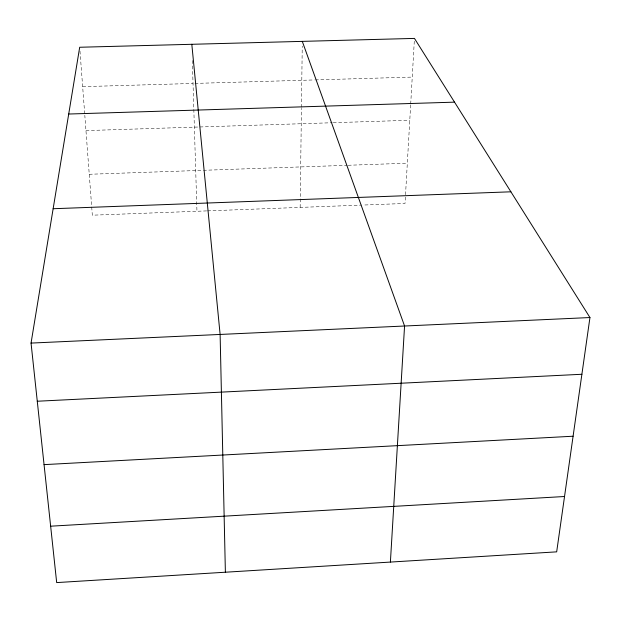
<?xml version="1.0" encoding="UTF-8"?>
<svg xmlns="http://www.w3.org/2000/svg" width="621" height="621" viewBox="0 0 621 621"><rect width="100%" height="100%" fill="white"/><g stroke="black" fill="none" stroke-linecap="round" stroke-linejoin="round"><path stroke-width="0.47" stroke-dasharray="3.1 2.33" d="M300.16 207.406L301.433 108.287M301.449 107.324L302.241 46.117M410.652 104.918L405.024 203.471L362.695 205.062M410.706 103.963L414.401 39.379M206.599 210.907L92.327 215.192L84.813 115.32M207.561 210.876L361.733 205.093M89.245 174.276L202.446 170.333M203.409 170.301L347.217 165.302M348.187 165.264L407.322 163.207M85.962 130.604L332.251 122.741M333.221 122.71L409.775 120.264M82.655 86.661L193.022 83.462M194.947 83.408L314.389 79.938M315.359 79.907L412.243 77.097M79.985 51.101L84.743 114.365M192.316 60.532L196.958 211.272"/><path stroke-width="0.93" d="M390.392 562.075L404.566 326.017L302.295 41.374M589.95 317.541L556.672 551.852L56.682 582.591L31.05 343.087L79.69 47.258L414.455 38.409L589.95 317.541L31.05 343.087M50.643 526.189L564.528 496.513M44.06 464.632L573.09 436.221M37.276 401.236L581.893 374.269M53.142 208.726L510.897 191.804M68.714 114.031L454.533 102.154M191.811 44.293L220.121 334.447L225.384 572.22"/></g></svg>
